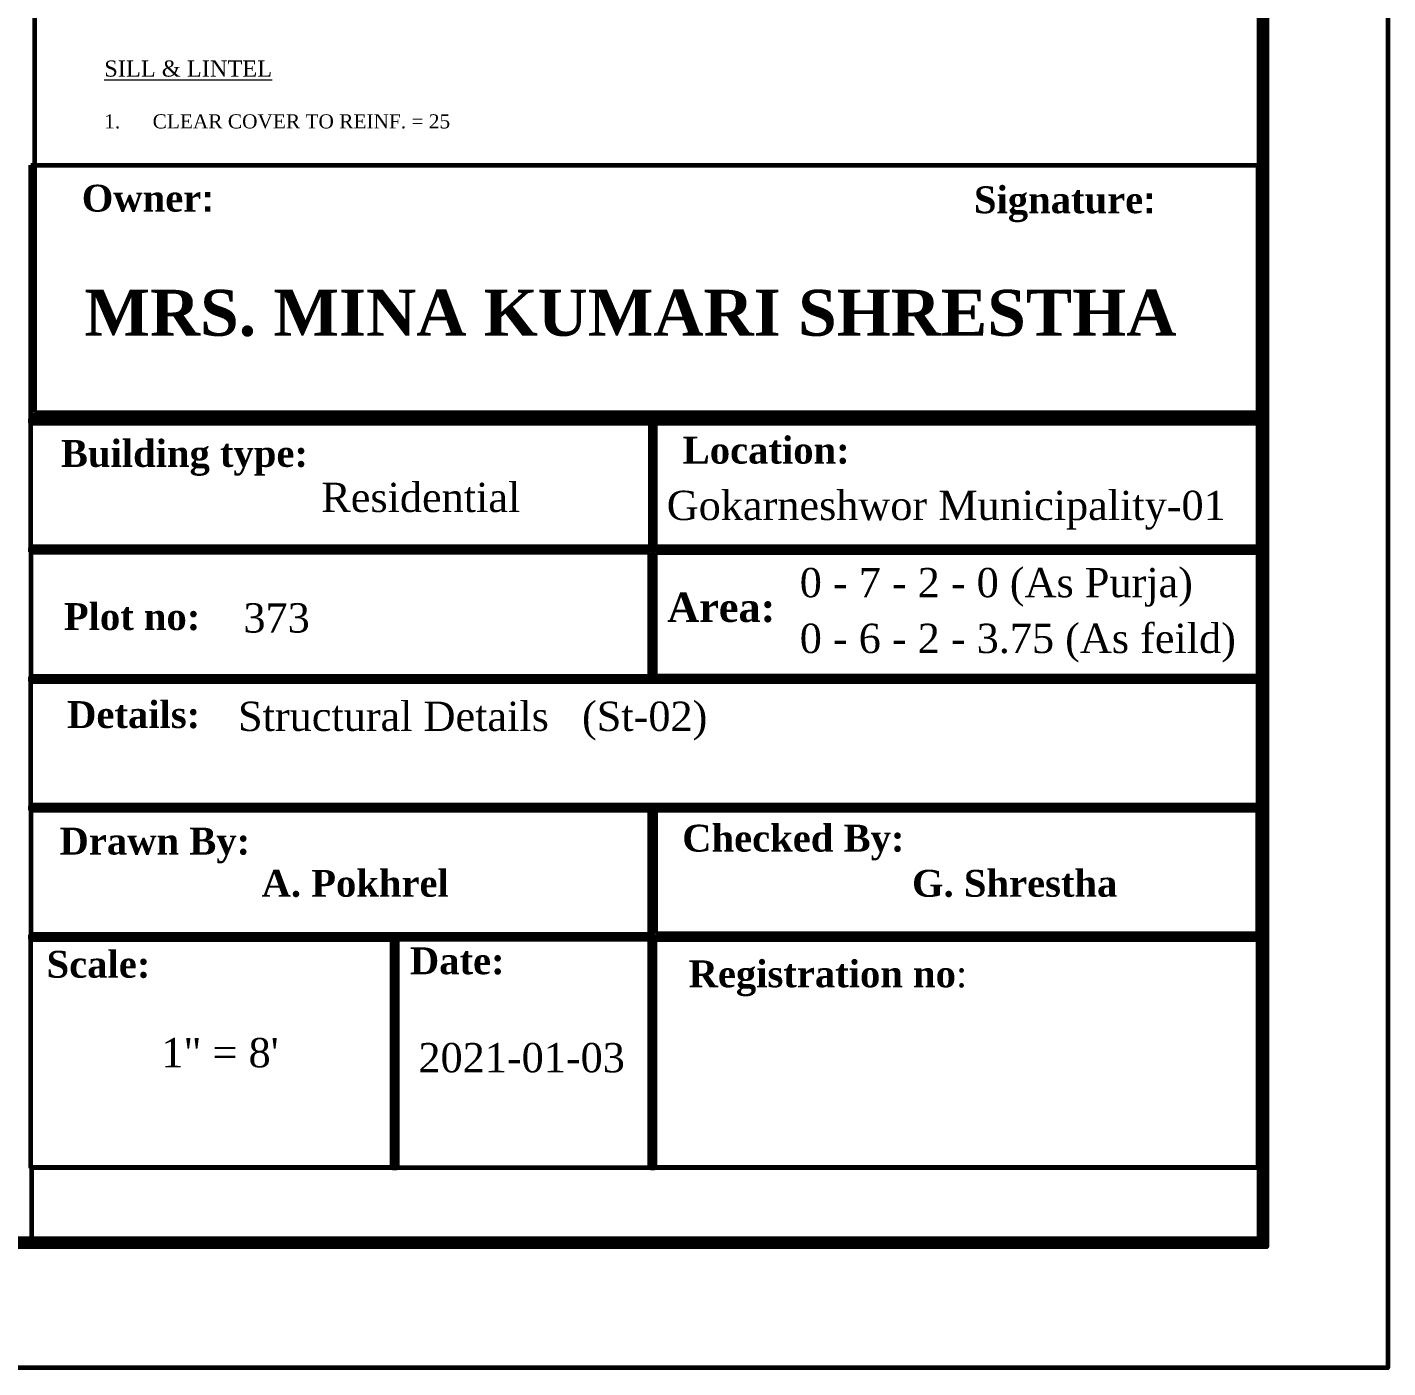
# Model space of a CAD drawing. Header units: inches. Extents: x 897 to 49934, y -34925 to -18564.
# Drawn here: x 26514 to 27020, y -25586 to -25088 of the extents above; entities that cross this region are included whole.
import ezdxf

# ---------------------------------------------------------------- set-up
doc = ezdxf.new("R2010")
doc.units = ezdxf.units.IN
doc.header["$LTSCALE"] = 35
doc.header["$MEASUREMENT"] = 0
for name, color, linetype, lineweight in [('SES- Door&Window', 21, 'Continuous', 15), ('SES-SHEETS', 7, 'Continuous', 60), ('SES-TEXT', 3, 'Continuous', 20), ('SES-TitleText', 7, 'Continuous', 40)]:
    doc.layers.add(name, color=color, linetype=linetype, lineweight=lineweight)
doc.styles.add('SES-7 INCH', font='times.ttf', dxfattribs={"height": 7})
doc.styles.add('SES-ARAIL', font='times.ttf', dxfattribs={"height": 6})

# ---------------------------------------------------------------- blocks, each defined once
blk = doc.blocks.new('s1')
at = {"layer": 'SES-SHEETS'}
for p, q in [((16864.55, -14774.44), (17322.9, -14774.44)), ((16865.88, -14772.39), (17324.23, -14772.39)), ((17096.8, -14774.44), (17096.8, -14870.44)), ((17096.8, -14774.44), (17096.8, -14870.44)), ((16864.55, -14822.44), (17322.9, -14822.44)), ((16864.55, -14870.44), (17322.9, -14870.44)), ((16864.55, -14918.44), (17322.9, -14918.44)), ((17096.8, -14918.44), (17096.8, -15053.14)), ((17096.8, -14918.44), (17096.8, -15053.14)), ((16864.55, -14966.44), (17322.9, -14966.44)), ((17000.8, -14966.44), (17000.8, -15053.14)), ((17000.8, -14966.44), (17000.8, -15053.14))]:
    blk.add_line(p, q, dxfattribs=at)
at = {"layer": 'SES-SHEETS', "color": 8}
blk.add_lwpolyline([(14202.23, -12888.64), (17370.23, -12888.64), (17370.23, -15126.64), (14202.23, -15126.64)], close=True, dxfattribs=at)
at = {"layer": 'SES-SHEETS'}
for points in [[(14295.23, -12933.64), (17325.23, -12933.64), (17325.23, -15081.64), (14295.23, -15081.64)], [(14296.23, -12934.64), (17324.23, -12934.64), (17324.23, -15080.64), (14296.23, -15080.64)], [(14297.23, -12935.64), (17323.23, -12935.64), (17323.23, -15079.64), (14297.23, -15079.64)], [(14298.23, -12936.64), (17322.23, -12936.64), (17322.23, -15078.64), (14298.23, -15078.64)], [(16866.88, -14771.39), (17323.23, -14771.39), (17323.23, -14456.59), (16866.88, -14456.59)], [(16865.55, -14679.44), (17321.9, -14679.44), (17321.9, -14773.44), (16865.55, -14773.44)], [(17095.84, -14821.44), (16865.55, -14821.44), (16865.55, -14775.44), (17095.84, -14775.44)], [(17095.84, -14821.44), (16865.55, -14821.44), (16865.55, -14775.44), (17095.84, -14775.44)], [(17097.84, -14775.44), (17321.9, -14775.44), (17321.9, -14821.44), (17097.84, -14821.44)], [(17095.76, -14823.44), (16865.55, -14823.44), (16865.55, -14869.44), (17095.76, -14869.44)], [(17095.76, -14823.44), (16865.55, -14823.44), (16865.55, -14869.44), (17095.76, -14869.44)], [(17097.84, -14823.44), (17321.9, -14823.44), (17321.9, -14869.44), (17097.84, -14869.44)], [(16865.55, -14871.44), (17321.9, -14871.44), (17321.9, -14917.44), (16865.55, -14917.44)], [(17095.8, -14919.44), (16865.55, -14919.44), (16865.55, -14965.44), (17095.8, -14965.44)], [(17095.8, -14919.44), (16865.55, -14919.44), (16865.55, -14965.44), (17095.8, -14965.44)], [(17097.84, -14965.12), (17321.9, -14965.12), (17321.9, -14919.44), (17097.84, -14919.44)], [(16865.55, -14967.44), (16999.8, -14967.44), (16999.8, -15052.14), (16865.55, -15052.14)], [(17095.8, -14967.44), (17001.8, -14967.44), (17001.8, -15052.14), (17095.8, -15052.14)], [(17095.8, -14967.44), (17001.8, -14967.44), (17001.8, -15052.14), (17095.8, -15052.14)], [(17097.8, -14967.44), (17321.9, -14967.44), (17321.9, -15052.14), (17097.8, -15052.14)], [(16865.88, -15052.14), (17322.23, -15052.14), (17322.23, -15078.64), (16865.88, -15078.64)]]:
    blk.add_lwpolyline(points, close=True, dxfattribs=at)
at = {"layer": 'SES-TitleText', "style": 'SES-7 INCH'}
for s, height, p in [('Residential', 10.8931, (16973.57, -14808.45)), ('Gokarneshwor Municipality-01', 10.8931, (17102.06, -14811.44)), ('0 - 7 - 2 - 0 (As Purja)', 10.8931, (17151.53, -14840.14)), ('373', 10.893, (16944.62, -14853.26)), ('0 - 6 - 2 - 3.75 (As feild)', 10.8931, (17151.53, -14860.87)), ('1" = 8\'', 10.893, (16914.09, -15014.91)), ('2021-01-03', 10.893, (17009.71, -15016.77))]:
    blk.add_text(s, height=height, dxfattribs=at).set_placement(p)
at = {"layer": 'SES-TitleText', "attachment_point": 1, "style": 'SES-7 INCH'}
for s, insert, char_height, width in [('{\\fTimes New Roman|b1|i0|c0|p18;Owner\\fArial|b1|i0|c0|p34;:}', (16884.49, -14686.75), 10, 93), ('{\\fTimes New Roman|b1|i0|c0|p18;Signature\\fArial|b1|i0|c0|p34;:}', (17216.32, -14687.35), 10, 93), ('{\\fTimes New Roman|b1|i0|c0|p18;MRS. MINA KUMARI SHRESTHA}', (16885.49, -14725.81), 17.1, 440.1096), ('{\\fTimes New Roman|b1|i0|c0|p18;Location:}', (17108, -14780.45), 10, 96), ('{\\fTimes New Roman|b1|i0|c0|p18;Building type:}', (16876.72, -14781.66), 10, 93), ('{\\fTimes New Roman|b1|i0|c0|p18;Area:}', (17102.25, -14838.44), 10.8931, 61), ('{\\fTimes New Roman|b1|i0|c0|p18;Plot no:}', (16877.82, -14842.32), 10, 59), ('{\\fTimes New Roman|b1|i0|c0|p18;Details:}', (16879.04, -14878.77), 10, 52), ('{\\fTimes New Roman|b1|i0|c0|p18;Drawn By:}', (16876.22, -14925.81), 10, 89), ('{\\fTimes New Roman|b1|i0|c0|p18;Checked By:}', (17107.81, -14924.71), 10, 89), ('{\\fTimes New Roman|b1|i0|c0|p18;A. Pokhrel}', (16951.37, -14941.5), 10, 89), ('{\\fTimes New Roman|b1|i0|c0|p18;G. Shrestha}', (17193.27, -14941.5), 10, 89), ('{\\fTimes New Roman|b1|i0|c0|p18;Scale:}', (16871.42, -14971.6), 10, 89), ('{\\fTimes New Roman|b1|i0|c0|p18;Date:}', (17006.53, -14970.31), 10, 46), ('{\\fTimes New Roman|b1|i0|c0|p18;Registration no}:', (17110.18, -14975.16), 10, 161)]:
    blk.add_mtext(s, dxfattribs=dict(at, insert=insert, char_height=char_height, width=width))

msp = doc.modelspace()

# ---------------------------------------------------------------- block references
at = {"layer": 'SES- Door&Window'}
msp.add_blockref('s1', (9649.81, -10459.76), dxfattribs=at)

# ---------------------------------------------------------------- texts
at = {"layer": 'SES-TEXT', "color": 3, "insert": (26542.67, -25100.32), "char_height": 6, "width": 432.1175, "attachment_point": 1, "style": 'SES-ARAIL'}
msp.add_mtext('{\\LSILL & LINTEL} \\P \\P\\pxi-3,l3,t3;{\\H0.875x;1.^ICLEAR COVER TO REINF. = 25}', dxfattribs=at)
at = {"layer": 'SES-TitleText', "style": 'SES-ARAIL'}
msp.add_text('Structural Details   (St-02)', height=10.8931, dxfattribs=at).set_placement((26592.43, -25349.61))

doc.saveas('drawing.dxf')
